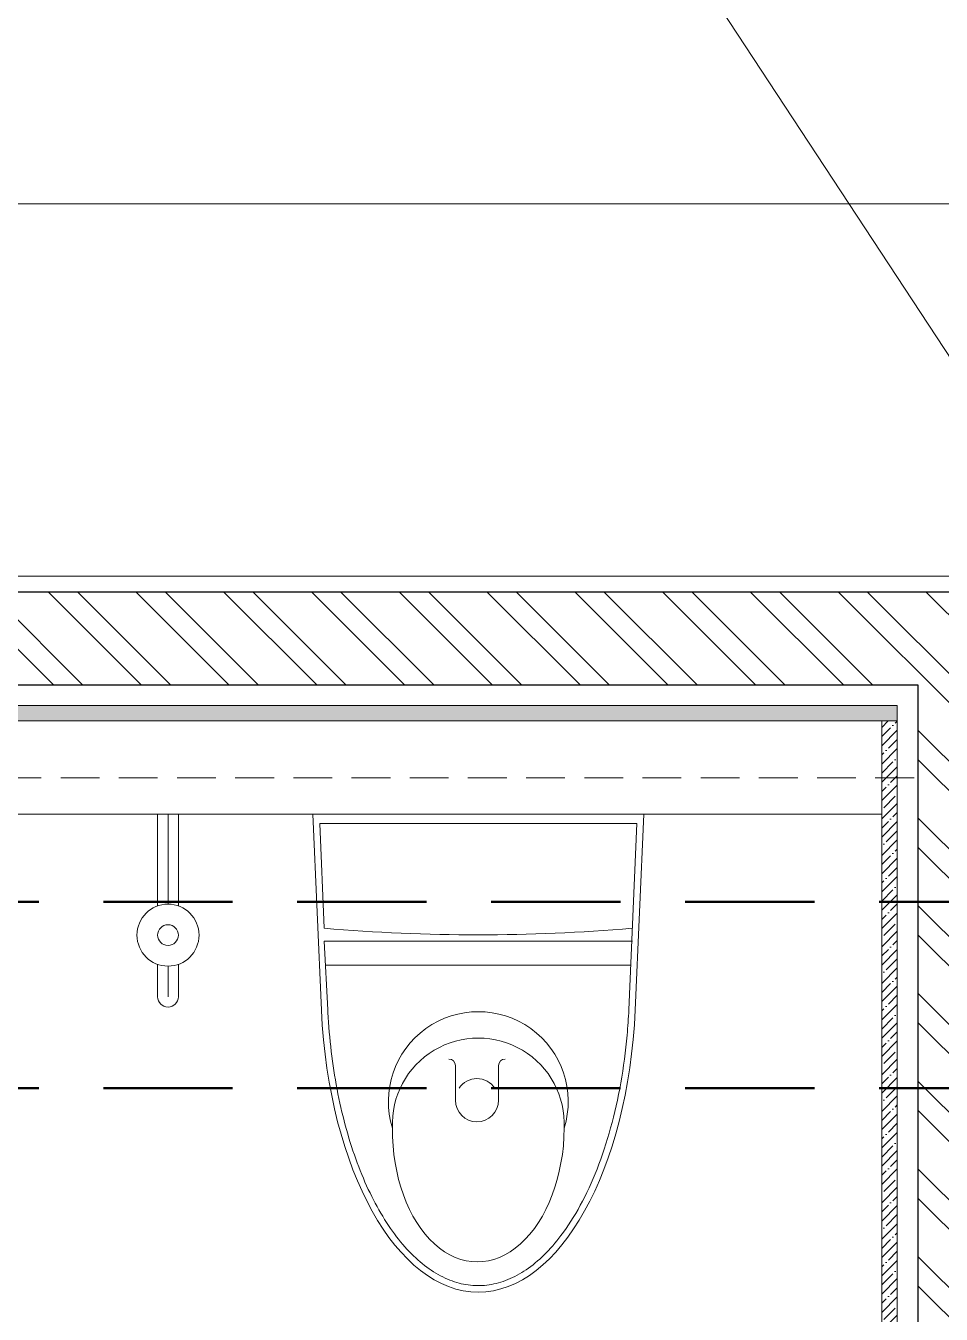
# Model space of a CAD drawing. Header units: inches. Extents: x -190799 to -189704, y -49100 to -46985.
# Drawn here: x -190453.7 to -190409.5, y -48008.8 to -47946.5 of the extents above; entities that cross this region are included whole.
import ezdxf

# ---------------------------------------------------------------- set-up
doc = ezdxf.new("R2010")
doc.units = ezdxf.units.IN
doc.header["$LTSCALE"] = 25
doc.header["$MEASUREMENT"] = 0
doc.linetypes.add('DASHED2', pattern=[0.375, 0.25, -0.125])
doc.layers.get('0').update_dxf_attribs({"lineweight": 0})
for name, color, linetype, lineweight in [('cross', 1, 'Continuous', 13), ('FURNITURE', 251, 'Continuous', 0), ('hidden', 7, 'DASHED2', 5), ('PLASTER LINE', 1, 'Continuous', 5), ('PP-BEAM', 104, 'DASHED2', 50), ('PP-ROOM 11', 3, 'Continuous', 13), ('PP-TOILET 6', 3, 'Continuous', 13), ('PP-TOILET 7', 3, 'Continuous', 13), ('PP-WALL', 7, 'Continuous', 30), ('SANITARY', 212, 'Continuous', 5), ('sechatch', 8, 'Continuous', 0), ('TOILET ELE', 7, 'Continuous', 13)]:
    doc.layers.add(name, color=color, linetype=linetype, lineweight=lineweight)
pattern_1 = [(45, (-190487.1713, -48005.74526), (-0.4419417, 0.4419417), []), (45, (-190486.7294, -48005.74526), (-0.4419417, 0.4419417), [0.78125, -0.15625, 0, -0.15625])]

# ---------------------------------------------------------------- blocks, each defined once
blk = doc.blocks.new('TAP')
at = {"layer": 'SANITARY', "ltscale": 30}
for p, q in [((-0.5, -4.44), (-0.5, 0)), ((0, -4.354), (0, 0)), ((0.5, -4.44), (0.5, 0)), ((-0.5, -8.835), (-0.5, -7.268)), ((0, -8.835), (0, -7.354)), ((0.5, -8.835), (0.5, -7.268))]:
    blk.add_line(p, q, dxfattribs=at)
at = {"layer": 'SANITARY', "linetype": 'Continuous', "ltscale": 30}
for radius in [1.5, 0.5]:
    blk.add_circle((0, -5.854), radius, dxfattribs=at)
at = {"layer": 'SANITARY', "ltscale": 30}
blk.add_arc((0, -8.835), 0.5, 180, 0, dxfattribs=at)
blk = doc.blocks.new('A$C5CF75EDE')
for p, q in [((0, 7.997), (0, -7.997)), ((-9.473, 7.275), (-6.154, 7.446)), ((-7.308, -7.368), (-7.308, 7.369)), ((-6.154, -7.445), (-6.154, 7.446)), ((-13.839, 1.11), (-12.163, 1.11)), ((-13.839, -0.977), (-12.163, -0.977))]:
    blk.add_line(p, q)
for points in [[(0, 7.997), (-9.488, 7.588)], [(-0.452, -7.664), (-0.452, 7.664), (-5.526, 7.445)], [(-0.452, -7.664), (-9.475, -7.275)], [(0, -7.997), (-9.488, -7.588)]]:
    blk.add_lwpolyline(points)
blk.add_lwpolyline([(-15.183, -4.152, 1.04786), (-15.183, 4.152, -0.349995)], format="xyb")
for centre, radius, start, end in [((82.434, 0), 88.274, 175.16179, 184.82937), ((-13.903, 0), 4.345, 252.85635, 107.14365), ((-12.163, 1.424), 0.313, 270, 0), ((-13.839, 0.067), 1.043, 90, 270), ((-13.839, 0.067), 1.043, 303.94172, 56.05828), ((-12.163, -1.29), 0.313, 0, 90)]:
    blk.add_arc(centre, radius, start, end)
at = {"extrusion": (0, 0, -1)}
for centre, major_axis, ratio, start_param, end_param in [((-8.092, 0), (-15.027, 0), 0.507145, -1.478917, 1.477723), ((-15.183, 0), (-6.474, 0.083), 0.641335, 4.704215, 7.845808)]:
    blk.add_ellipse(centre, major_axis=major_axis, ratio=ratio, start_param=start_param, end_param=end_param, dxfattribs=at)
blk.add_open_spline([(-9.456, -7.276), (-9.87, -7.256), (-10.283, -7.228), (-11.477, -7.121), (-12.249, -7.018), (-13.752, -6.751), (-14.481, -6.587), (-15.877, -6.203), (-16.543, -5.983), (-17.795, -5.491), (-18.381, -5.221), (-19.456, -4.638), (-19.946, -4.325), (-20.729, -3.733), (-21.042, -3.46), (-21.594, -2.898), (-21.833, -2.61), (-22.232, -2.025), (-22.393, -1.728), (-22.637, -1.132), (-22.721, -0.832), (-22.811, -0.231), (-22.818, 0.07), (-22.755, 0.671), (-22.685, 0.971), (-22.469, 1.569), (-22.322, 1.867), (-21.95, 2.455), (-21.725, 2.745), (-21.2, 3.311), (-20.9, 3.588), (-20.229, 4.121), (-19.857, 4.378), (-19.05, 4.868), (-18.614, 5.1), (-17.685, 5.535), (-17.191, 5.737), (-16.156, 6.11), (-15.613, 6.279), (-14.489, 6.581), (-13.907, 6.714), (-12.714, 6.941), (-12.103, 7.035), (-10.861, 7.183), (-10.23, 7.236), (-9.555, 7.271), (-9.514, 7.273), (-9.473, 7.275)], degree=3, knots=[1.662675, 1.662675, 1.662675, 1.662675, 1.74662, 1.74662, 1.907399, 1.907399, 2.068177, 2.068177, 2.228955, 2.228955, 2.389733, 2.389733, 2.550512, 2.550512, 2.679298, 2.679298, 2.808084, 2.808084, 2.93687, 2.93687, 3.065656, 3.065656, 3.194442, 3.194442, 3.323228, 3.323228, 3.452014, 3.452014, 3.5808, 3.5808, 3.709586, 3.709586, 3.838372, 3.838372, 3.967158, 3.967158, 4.095944, 4.095944, 4.22473, 4.22473, 4.353516, 4.353516, 4.482302, 4.482302, 4.611088, 4.611088, 4.619316, 4.619316, 4.619316, 4.619316])

msp = doc.modelspace()

# ---------------------------------------------------------------- hatches: boundary and pattern name
at = {"layer": 'sechatch', "ltscale": 30}
h = msp.add_hatch(dxfattribs=at)
h.set_pattern_fill('ANSI32,_O', color=256, scale=8, angle=270)
h.set_pattern_definition([(315, (-190005.5472, -48317.744), (2.12132, 2.12132), []), (315, (-190005.5472, -48319.1582), (2.12132, 2.12132), [])])
h.paths.add_polyline_path([(-190472.1104, -47946.8675), (-190497.6104, -47946.8675), (-190497.6104, -47951.3675), (-190476.6104, -47951.3675), (-190476.6104, -47973.8675), (-190488.6104, -47973.8675), (-190488.6104, -47978.3675), (-190410.6104, -47978.3675), (-190410.6104, -48018.8675), (-190406.1104, -48018.8675), (-190406.1104, -47978.3675), (-190389.6104, -47978.3675), (-190389.6104, -47973.8675), (-190472.1104, -47973.8675)])
at = {"layer": 'sechatch'}
h = msp.add_hatch(dxfattribs=at)
h.set_pattern_fill('ANSI35', color=256, scale=2.5, style=0)
h.set_pattern_definition(pattern_1)
h.paths.add_polyline_path([(-190411.6104, -47979.3675), (-190487.6104, -47979.3675), (-190487.6104, -47980.1175), (-190411.6104, -47980.1175)])
h = msp.add_hatch(dxfattribs=at)
h.set_pattern_fill('ANSI35', color=256, scale=2.5, style=0)
h.set_pattern_definition(pattern_1)
h.paths.add_polyline_path([(-190411.6104, -47980.1175), (-190412.3604, -47980.1175), (-190412.3604, -48020.3675), (-190411.6104, -48019.6175)])

# ---------------------------------------------------------------- linework, layer by layer
at = {"layer": 'cross'}
msp.add_lwpolyline([(-190401.6104, -47817.8675), (-190448.2822, -47902.8431), (-190401.6104, -47973.8675)], dxfattribs=at)
at = {"layer": 'FURNITURE'}
msp.add_line((-190390.3604, -47955.1175), (-190471.3604, -47955.1175), dxfattribs=at)
at = {"layer": 'hidden', "ltscale": 0.3}
msp.add_line((-190488.6104, -47982.8675), (-190410.6104, -47982.8675), dxfattribs=at)
at = {"layer": 'PLASTER LINE', "ltscale": 30}
msp.add_line((-190388.8604, -47973.1175), (-190471.3604, -47973.1175), dxfattribs=at)
at = {"layer": 'PP-BEAM'}
for p, q in [((-190515.6104, -47988.8675), (-190269.6104, -47988.8675)), ((-190515.6104, -47997.8675), (-190269.6104, -47997.8675))]:
    msp.add_line(p, q, dxfattribs=at)
at = {"layer": 'PP-ROOM 11', "color": 3, "ltscale": 30}
msp.add_lwpolyline([(-190498.3604, -47833.6175), (-190471.3604, -47833.6175), (-190471.3604, -47818.6175), (-190270.3604, -47818.6175), (-190270.3604, -47850.1175), (-190265.8604, -47850.1175), (-190265.8604, -47941.6175), (-190270.3604, -47941.6175), (-190270.3604, -48001.6175), (-190319.8604, -48001.6175), (-190319.8604, -47973.1175), (-190471.3604, -47973.1175), (-190471.3604, -47818.6175)], dxfattribs=at)
at = {"layer": 'PP-TOILET 6', "ltscale": 30}
msp.add_lwpolyline([(-190488.6104, -47978.3675), (-190410.6104, -47978.3675), (-190410.6104, -48150.8675), (-190488.6104, -48150.8675)], close=True, dxfattribs=at)
at = {"layer": 'PP-TOILET 7', "color": 3, "ltscale": 30}
msp.add_lwpolyline([(-190486.8604, -47980.1175), (-190412.3604, -47980.1175), (-190412.3604, -48101.3675), (-190418.3604, -48101.3675), (-190418.3604, -48104.3675), (-190412.1104, -48104.3675), (-190412.1104, -48149.3675), (-190487.1104, -48149.3675), (-190487.1104, -48104.3675), (-190463.3604, -48104.3675), (-190463.3604, -48101.3675), (-190486.8604, -48101.3675), (-190486.8604, -47980.1175)], dxfattribs=at)
at = {"layer": 'PP-WALL', "ltscale": 10}
for p, q in [((-190472.1104, -47973.8675), (-190389.6104, -47973.8675)), ((-190488.6104, -47978.3675), (-190410.6104, -47978.3675))]:
    msp.add_line(p, q, dxfattribs=at)
at = {"layer": 'PP-WALL'}
msp.add_line((-190410.6104, -47978.3675), (-190410.6104, -48018.8675), dxfattribs=at)
at = {"layer": 'TOILET ELE', "ltscale": 30}
for p, q in [((-190487.6104, -47979.3675), (-190411.6104, -47979.3675)), ((-190411.6104, -47979.3675), (-190411.6104, -48019.6175)), ((-190487.6104, -47980.1175), (-190411.6104, -47980.1175)), ((-190412.3604, -47980.1175), (-190412.3604, -48020.3675)), ((-190412.3604, -47980.1175), (-190412.3604, -48020.3675)), ((-190486.8604, -47984.6175), (-190412.3604, -47984.6175))]:
    msp.add_line(p, q, dxfattribs=at)

# ---------------------------------------------------------------- block references
at = {"layer": 'SANITARY', "ltscale": 30, "xscale": -1}
msp.add_blockref('TAP', (-190446.8604, -47984.6175), dxfattribs=at)
at = {"layer": 'SANITARY', "ltscale": 30, "rotation": 89.99634270050139}
msp.add_blockref('A$C5CF75EDE', (-190431.8599, -47984.6169), dxfattribs=at)

doc.saveas('drawing.dxf')
